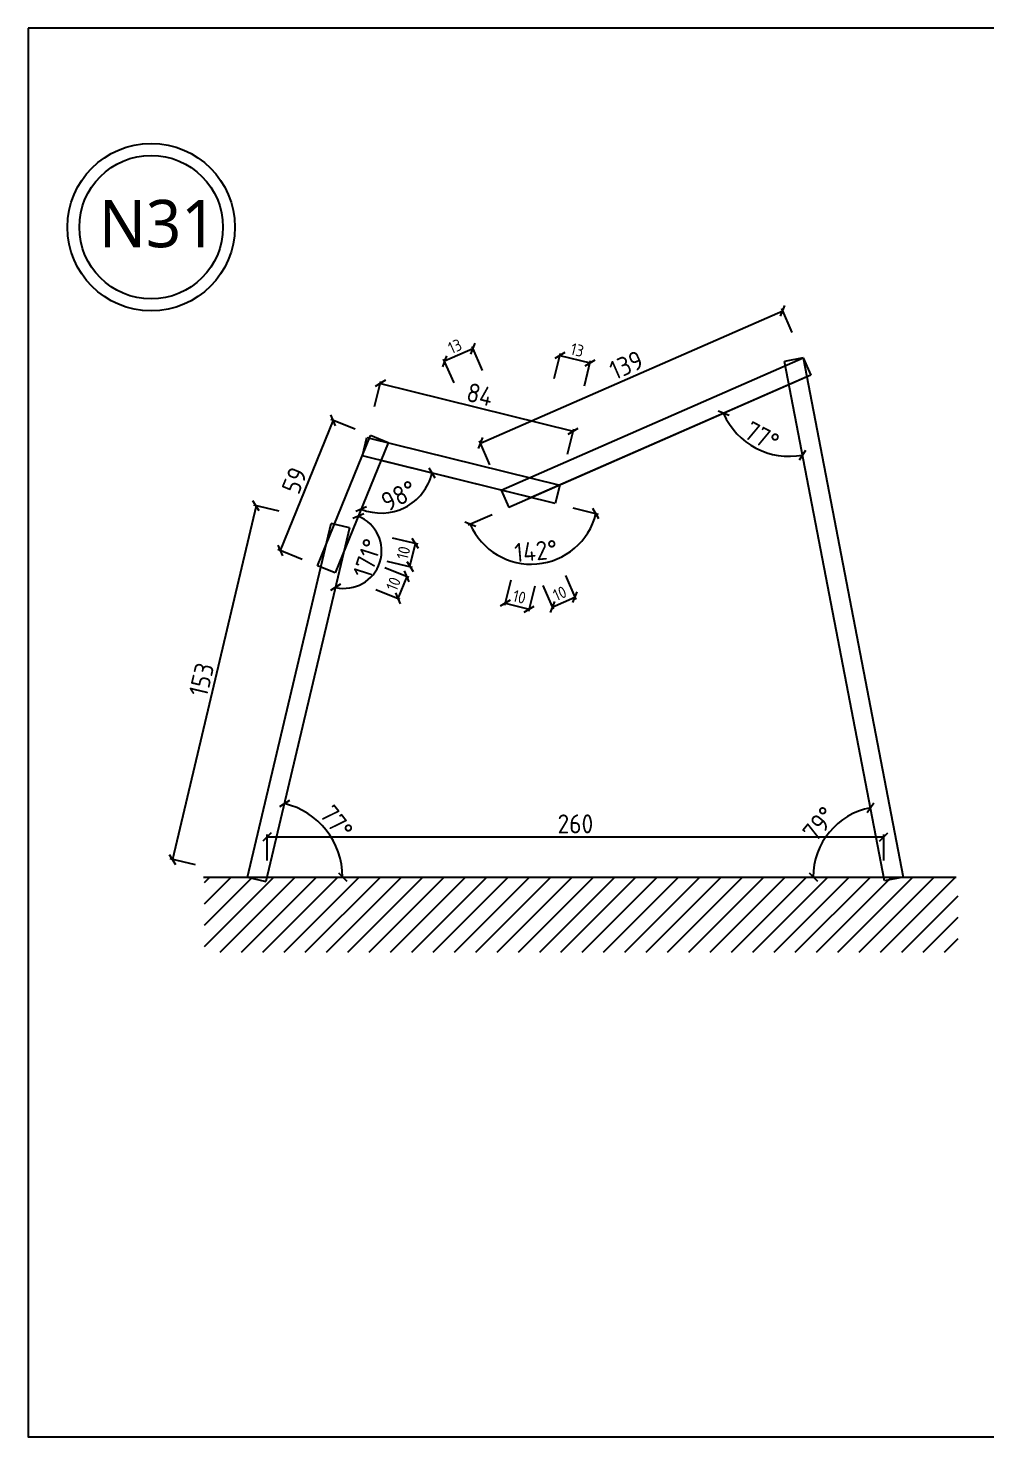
# Model space of a CAD drawing. Header units: centimetres. Extents: x -6116 to 16873, y -2889 to 4505.
# Drawn here: x 14484 to 14887, y -1695 to -1101 of the extents above; entities that cross this region are included whole.
import ezdxf

# ---------------------------------------------------------------- set-up
doc = ezdxf.new("R2010")
doc.units = ezdxf.units.CM
for name, color, linetype in [('5', 5, 'Continuous'), ('D_wood木做櫃', 30, 'Continuous'), ('frame圖框', 34, 'Continuous'), ('hatch填實', 8, 'Continuous'), ('planting植栽', 95, 'Continuous'), ('section剖面線', 1, 'Continuous')]:
    doc.layers.add(name, color=color, linetype=linetype)
doc.styles.get("Standard").update_dxf_attribs({"font": 'ISOCP.SHX', "bigfont": 'CHINESET.SHX'})
doc.dimstyles.new('AM_ISO', dxfattribs={"dimtxt": 3.5, "dimasz": 3.5, "dimexe": 1, "dimexo": 1, "dimgap": 1.5, "dimtad": 1, "dimdec": 0, "dimdsep": 46, "dimtxsty": 'Standard', "dimcen": 0, "dimclrd": 256, "dimclre": 256, "dimclrt": 2, "dimadec": 0, "dimazin": 2, "dimtp": 0.1, "dimtm": 0.1, "dimtfac": 0.71, "dimtdec": 0, "dimtmove": 0, "dimatfit": 3, "dimfxl": 1, "dimlwd": -1, "dimlwe": -1, "dimarcsym": 1})
doc.dimstyles.new('小', dxfattribs={"dimtxt": 5, "dimasz": 3.5, "dimexe": 1, "dimexo": 1, "dimgap": 1.5, "dimtad": 1, "dimdec": 0, "dimdsep": 46, "dimtxsty": 'Standard', "dimblk": 'OBLIQUE', "dimcen": 0, "dimclrd": 256, "dimclre": 256, "dimclrt": 256, "dimadec": 0, "dimazin": 2, "dimtp": 0.1, "dimtm": 0.1, "dimtfac": 0.71, "dimtdec": 0, "dimtmove": 0, "dimatfit": 3, "dimldrblk": 'ARCHTICK', "dimfxl": 10, "dimfxlon": 1, "dimlwd": -1, "dimlwe": -1, "dimarcsym": 1})

# ---------------------------------------------------------------- blocks, each defined once
blk = doc.blocks.new('_Oblique')
at = {"color": 0, "linetype": 'ByBlock', "lineweight": -2}
blk.add_line((-0.5, -0.5), (0.5, 0.5), dxfattribs=at)
blk = doc.blocks.new('*D1289')
at = {"layer": 'DEFPOINTS', "color": 0, "transparency": 16777216}
for p in [(14627.92, -1272.79), (14589.75, -1321.27), (14605.59, -1327.71)]:
    blk.add_point(p, dxfattribs=at)
at = {"layer": 'hatch填實', "linetype": 'ByBlock', "transparency": 16777216}
for p, q in [((14612.09, -1266.35), (14589.75, -1321.27)), ((14621.36, -1270.12), (14611.17, -1265.97)), ((14599.02, -1325.03), (14588.83, -1320.89))]:
    blk.add_line(p, q, dxfattribs=at)
at = {"layer": 'hatch填實', "transparency": 16777216, "xscale": 3.5, "yscale": 3.5, "zscale": 3.5}
for p, rotation in [((14612.09, -1266.35), 67.86476304343715), ((14589.75, -1321.27), 247.8647630434371)]:
    blk.add_blockref('_Oblique', p, dxfattribs=dict(at, rotation=rotation))
at = {"layer": 'hatch填實', "transparency": 16777216, "insert": (14595.83, -1291.73), "char_height": 8, "attachment_point": 5, "rotation": 67.86476}
blk.add_mtext('59', dxfattribs=at)
blk = doc.blocks.new('_ArchTick')
at = {"color": 0, "linetype": 'ByBlock', "const_width": 0.15}
blk.add_lwpolyline([(-0.5, -0.5), (0.5, 0.5)], dxfattribs=at)
blk = doc.blocks.new('*D1290')
at = {"layer": 'DEFPOINTS', "color": 0, "transparency": 16777216}
for p in [(14611.28, -1309.88), (14544.36, -1451.5), (14576.02, -1458.99)]:
    blk.add_point(p, dxfattribs=at)
at = {"layer": 'hatch填實', "linetype": 'ByBlock', "transparency": 16777216}
for p, q in [((14579.62, -1302.4), (14544.36, -1451.5)), ((14589.35, -1304.7), (14578.65, -1302.17)), ((14554.09, -1453.8), (14543.38, -1451.27))]:
    blk.add_line(p, q, dxfattribs=at)
at = {"layer": 'hatch填實', "transparency": 16777216, "xscale": 3.5, "yscale": 3.5, "zscale": 3.5}
for p, rotation in [((14579.62, -1302.4), 76.69459875045237), ((14544.36, -1451.5), 256.6945987504524)]:
    blk.add_blockref('_Oblique', p, dxfattribs=dict(at, rotation=rotation))
at = {"layer": 'hatch填實', "transparency": 16777216, "insert": (14556.64, -1375.68), "char_height": 8, "attachment_point": 5, "rotation": 76.6946}
blk.add_mtext('153', dxfattribs=at)
blk = doc.blocks.new('*D1291')
at = {"layer": 'DEFPOINTS', "color": 0, "transparency": 16777216}
for p in [(14713.31, -1270.92), (14626.37, -1273.58), (14707.66, -1293.72)]:
    blk.add_point(p, dxfattribs=at)
at = {"layer": 'hatch填實', "linetype": 'ByBlock', "transparency": 16777216}
for p, q in [((14629.61, -1260.49), (14632.26, -1249.81)), ((14632.02, -1250.78), (14713.31, -1270.92)), ((14710.9, -1280.63), (14713.55, -1269.95))]:
    blk.add_line(p, q, dxfattribs=at)
at = {"layer": 'hatch填實', "transparency": 16777216, "xscale": 3.5, "yscale": 3.5, "zscale": 3.5}
for p, rotation in [((14632.02, -1250.78), 166.0850422627964), ((14713.31, -1270.92), 346.0850422627964)]:
    blk.add_blockref('_Oblique', p, dxfattribs=dict(at, rotation=rotation))
at = {"layer": 'hatch填實', "transparency": 16777216, "insert": (14673.98, -1255.51), "char_height": 8, "attachment_point": 5, "rotation": 346.08504}
blk.add_mtext('84', dxfattribs=at)
blk = doc.blocks.new('*D1292')
at = {"layer": 'DEFPOINTS', "color": 0, "transparency": 16777216}
for p in [(14801.61, -1220.2), (14810.3, -1240.04), (14682.9, -1295.83)]:
    blk.add_point(p, dxfattribs=at)
at = {"layer": 'hatch填實', "linetype": 'ByBlock', "transparency": 16777216}
for p, q in [((14674.21, -1275.99), (14801.61, -1220.2)), ((14805.62, -1229.36), (14801.21, -1219.28)), ((14678.22, -1285.15), (14673.81, -1275.07))]:
    blk.add_line(p, q, dxfattribs=at)
at = {"layer": 'hatch填實', "transparency": 16777216, "xscale": 3.5, "yscale": 3.5, "zscale": 3.5}
for p, rotation in [((14801.61, -1220.2), 23.65122334571847), ((14674.21, -1275.99), 203.6512233457185)]:
    blk.add_blockref('_Oblique', p, dxfattribs=dict(at, rotation=rotation))
at = {"layer": 'hatch填實', "transparency": 16777216, "insert": (14735.7, -1243.06), "char_height": 8, "attachment_point": 5, "rotation": 23.65122}
blk.add_mtext('139', dxfattribs=at)
blk = doc.blocks.new('*D1307')
at = {"layer": 'DEFPOINTS', "color": 0, "transparency": 16777216}
for p in [(14844.24, -1442.04), (14584.24, -1458.99), (14844.24, -1458.99)]:
    blk.add_point(p, dxfattribs=at)
at = {"layer": 'hatch填實', "linetype": 'ByBlock', "transparency": 16777216}
for p, q in [((14584.24, -1452.04), (14584.24, -1441.04)), ((14584.24, -1442.04), (14844.24, -1442.04)), ((14844.24, -1452.04), (14844.24, -1441.04))]:
    blk.add_line(p, q, dxfattribs=at)
at = {"layer": 'hatch填實', "transparency": 16777216, "xscale": 3.5, "yscale": 3.5, "zscale": 3.5, "rotation": 180}
blk.add_blockref('_Oblique', (14584.24, -1442.04), dxfattribs=at)
at = {"layer": 'hatch填實', "transparency": 16777216, "xscale": 3.5, "yscale": 3.5, "zscale": 3.5}
blk.add_blockref('_Oblique', (14844.24, -1442.04), dxfattribs=at)
at = {"layer": 'hatch填實', "transparency": 16777216, "insert": (14714.24, -1436.54), "char_height": 8, "attachment_point": 5}
blk.add_mtext('260', dxfattribs=at)
blk = doc.blocks.new('*D1323')
at = {"layer": 'DEFPOINTS', "color": 0, "transparency": 16777216}
for p in [(14619.07, -1311.73), (14612.96, -1445.25), (14557.48, -1458.99), (14583.81, -1460.83), (14874.78, -1458.99)]:
    blk.add_point(p, dxfattribs=at)
at = {"layer": 'hatch填實', "linetype": 'ByBlock', "transparency": 16777216}
blk.add_arc((14584.24, -1458.99), 31.84, 360, 76.69414, dxfattribs=at)
at = {"layer": 'hatch填實', "transparency": 16777216, "xscale": 3.5, "yscale": 3.5, "zscale": 3.5}
for p, rotation in [((14591.57, -1428), 166.6941387235353), ((14616.08, -1458.99), 269.9999999999998)]:
    blk.add_blockref('_Oblique', p, dxfattribs=dict(at, rotation=rotation))
at = {"layer": 'hatch填實', "transparency": 16777216, "insert": (14613.53, -1435.82), "char_height": 8, "attachment_point": 5, "rotation": 308.34707}
blk.add_mtext('77°', dxfattribs=at)
blk = doc.blocks.new('*D1324')
at = {"layer": 'DEFPOINTS', "color": 0, "transparency": 16777216}
for p in [(14802.44, -1241.55), (14826.22, -1435.29), (14557.48, -1458.99), (14844.53, -1460.5), (14874.78, -1458.99)]:
    blk.add_point(p, dxfattribs=at)
at = {"layer": 'hatch填實', "linetype": 'ByBlock', "transparency": 16777216}
blk.add_arc((14844.24, -1458.99), 29.77, 100.88133, 180, dxfattribs=at)
at = {"layer": 'hatch填實', "transparency": 16777216, "xscale": 3.5, "yscale": 3.5, "zscale": 3.5}
for p, rotation in [((14838.62, -1429.75), 10.88133384302297), ((14814.47, -1458.99), 270.0000000000003)]:
    blk.add_blockref('_Oblique', p, dxfattribs=dict(at, rotation=rotation))
at = {"layer": 'hatch填實', "transparency": 16777216, "insert": (14817.05, -1436.53), "char_height": 8, "attachment_point": 5, "rotation": 50.44067}
blk.add_mtext('79°', dxfattribs=at)
blk = doc.blocks.new('*D1325')
at = {"layer": 'DEFPOINTS', "color": 0, "transparency": 16777216}
for p in [(14802.44, -1241.55), (14813.51, -1247.37), (14784.71, -1274.28), (14686.11, -1303.16), (14844.53, -1460.5)]:
    blk.add_point(p, dxfattribs=at)
at = {"layer": 'hatch填實', "linetype": 'ByBlock', "transparency": 16777216}
blk.add_arc((14804.33, -1251.39), 30.16, 203.65122, 280.88133, dxfattribs=at)
at = {"layer": 'hatch填實', "transparency": 16777216, "xscale": 3.5, "yscale": 3.5, "zscale": 3.5}
for p, rotation in [((14776.71, -1263.48), 113.6512233457205), ((14810.03, -1281), 10.88133384302329)]:
    blk.add_blockref('_Oblique', p, dxfattribs=dict(at, rotation=rotation))
at = {"layer": 'hatch填實', "transparency": 16777216, "insert": (14792.86, -1273.21), "char_height": 8, "attachment_point": 5, "rotation": 332.26628}
blk.add_mtext('77°', dxfattribs=at)
blk = doc.blocks.new('*D1326')
at = {"layer": 'DEFPOINTS', "color": 0, "transparency": 16777216}
for p in [(14813.51, -1247.37), (14624.44, -1281.35), (14686.11, -1303.16), (14705.73, -1301.49), (14686.56, -1325.54)]:
    blk.add_point(p, dxfattribs=at)
at = {"layer": 'hatch填實', "linetype": 'ByBlock', "transparency": 16777216}
for p, q in [((14679.1, -1306.23), (14669.02, -1310.65)), ((14713.16, -1303.33), (14723.84, -1305.98))]:
    blk.add_line(p, q, dxfattribs=at)
blk.add_arc((14695.64, -1298.99), 28.06, 203.65122, 346.08504, dxfattribs=at)
at = {"layer": 'hatch填實', "transparency": 16777216, "xscale": 3.5, "yscale": 3.5, "zscale": 3.5}
for p, rotation in [((14722.87, -1305.74), 76.08504226278764), ((14669.94, -1310.25), 113.6512233457203)]:
    blk.add_blockref('_Oblique', p, dxfattribs=dict(at, rotation=rotation))
at = {"layer": 'hatch填實', "transparency": 16777216, "insert": (14697.55, -1321.46), "char_height": 8, "attachment_point": 5, "rotation": 4.86813}
blk.add_mtext('142°', dxfattribs=at)
blk = doc.blocks.new('*D1327')
at = {"layer": 'DEFPOINTS', "color": 0, "transparency": 16777216}
for p in [(14635.34, -1275.8), (14624.44, -1281.35), (14636.37, -1305.11), (14705.73, -1301.49), (14613, -1330.72)]:
    blk.add_point(p, dxfattribs=at)
at = {"layer": 'hatch填實', "linetype": 'ByBlock', "transparency": 16777216}
blk.add_arc((14632.29, -1283.3), 22.19, 247.86218, 346.08504, dxfattribs=at)
at = {"layer": 'hatch填實', "transparency": 16777216, "xscale": 3.5, "yscale": 3.5, "zscale": 3.5}
for p, rotation in [((14653.83, -1288.63), 76.08504226278731), ((14623.93, -1303.85), 157.8621791684673)]:
    blk.add_blockref('_Oblique', p, dxfattribs=dict(at, rotation=rotation))
at = {"layer": 'hatch填實', "transparency": 16777216, "insert": (14639.86, -1298.17), "char_height": 8, "attachment_point": 5, "rotation": 26.97361}
blk.add_mtext('98°', dxfattribs=at)
blk = doc.blocks.new('*D1328')
at = {"layer": 'DEFPOINTS', "color": 0, "transparency": 16777216}
for p in [(14635.34, -1275.8), (14619.07, -1311.73), (14613, -1330.72), (14627.68, -1332.85), (14583.81, -1460.83)]:
    blk.add_point(p, dxfattribs=at)
at = {"layer": 'hatch填實', "linetype": 'ByBlock', "transparency": 16777216}
blk.add_arc((14616.77, -1321.45), 15.78, 256.69414, 67.86218, dxfattribs=at)
at = {"layer": 'hatch填實', "transparency": 16777216, "xscale": 3.5, "yscale": 3.5, "zscale": 3.5}
for p, rotation in [((14622.72, -1306.83), 157.8621791684663), ((14613.14, -1336.81), 166.694138723535)]:
    blk.add_blockref('_Oblique', p, dxfattribs=dict(at, rotation=rotation))
at = {"layer": 'hatch填實', "transparency": 16777216, "insert": (14626.57, -1324.58), "char_height": 8, "attachment_point": 5, "rotation": 72.27816}
blk.add_mtext('171°', dxfattribs=at)
blk = doc.blocks.new('*D1345')
at = {"layer": 'DEFPOINTS', "color": 0, "transparency": 16777216}
for p in [(14619.07, -1311.73), (14646.79, -1318.28), (14616.77, -1321.46)]:
    blk.add_point(p, dxfattribs=at)
at = {"layer": 'section剖面線', "linetype": 'ByBlock', "transparency": 16777216}
for p, q in [((14637.06, -1315.98), (14647.77, -1318.51)), ((14644.49, -1328.02), (14646.79, -1318.28)), ((14634.76, -1325.71), (14645.47, -1328.25))]:
    blk.add_line(p, q, dxfattribs=at)
at = {"layer": 'section剖面線', "transparency": 16777216, "xscale": 3.5, "yscale": 3.5, "zscale": 3.5}
for p, rotation in [((14646.79, -1318.28), 76.6925450262044), ((14644.49, -1328.02), 256.6925450262044)]:
    blk.add_blockref('_Oblique', p, dxfattribs=dict(at, rotation=rotation))
at = {"layer": 'section剖面線', "transparency": 16777216, "insert": (14641.75, -1322.23), "char_height": 5, "attachment_point": 5, "rotation": 76.69255}
blk.add_mtext('10', dxfattribs=at)
blk = doc.blocks.new('*D1278')
at = {"layer": 'DEFPOINTS', "color": 0, "transparency": 16777216}
for p in [(14616.77, -1321.46), (14613, -1330.72), (14639.37, -1341.45)]:
    blk.add_point(p, dxfattribs=at)
at = {"layer": 'section剖面線', "linetype": 'ByBlock', "transparency": 16777216}
for p, q in [((14633.88, -1328.42), (14644.06, -1332.57)), ((14643.14, -1332.19), (14639.37, -1341.45)), ((14630.11, -1337.68), (14640.29, -1341.83))]:
    blk.add_line(p, q, dxfattribs=at)
at = {"layer": 'section剖面線', "transparency": 16777216, "xscale": 3.5, "yscale": 3.5, "zscale": 3.5}
for p, rotation in [((14643.14, -1332.19), 67.85153398597613), ((14639.37, -1341.45), 247.8515339859762)]:
    blk.add_blockref('_Oblique', p, dxfattribs=dict(at, rotation=rotation))
at = {"layer": 'section剖面線', "transparency": 16777216, "insert": (14637.55, -1335.32), "char_height": 5, "attachment_point": 5, "rotation": 67.85153}
blk.add_mtext('10', dxfattribs=at)
blk = doc.blocks.new('*D1346')
at = {"layer": 'DEFPOINTS', "color": 0, "transparency": 16777216}
for p in [(14695.64, -1298.99), (14705.73, -1301.49), (14694.71, -1345.98)]:
    blk.add_point(p, dxfattribs=at)
at = {"layer": 'section剖面線', "linetype": 'ByBlock', "transparency": 16777216}
for p, q in [((14687.02, -1333.77), (14684.38, -1344.45)), ((14697.12, -1336.27), (14694.47, -1346.95)), ((14684.62, -1343.47), (14694.71, -1345.98))]:
    blk.add_line(p, q, dxfattribs=at)
at = {"layer": 'section剖面線', "transparency": 16777216, "xscale": 3.5, "yscale": 3.5, "zscale": 3.5}
for p, rotation in [((14684.62, -1343.47), 166.0850422627955), ((14694.71, -1345.98), 346.0850422627955)]:
    blk.add_blockref('_Oblique', p, dxfattribs=dict(at, rotation=rotation))
at = {"layer": 'section剖面線', "transparency": 16777216, "insert": (14690.63, -1340.84), "char_height": 5, "attachment_point": 5, "rotation": 346.08504}
blk.add_mtext('10', dxfattribs=at)
blk = doc.blocks.new('*D1347')
at = {"layer": 'DEFPOINTS', "color": 0, "transparency": 16777216}
for p in [(14695.65, -1298.99), (14686.11, -1303.16), (14714.02, -1340.95)]:
    blk.add_point(p, dxfattribs=at)
at = {"layer": 'section剖面線', "linetype": 'ByBlock', "transparency": 16777216}
for p, q in [((14700.48, -1335.96), (14704.89, -1346.04)), ((14710.01, -1331.79), (14714.42, -1341.86)), ((14704.49, -1345.12), (14714.02, -1340.95))]:
    blk.add_line(p, q, dxfattribs=at)
at = {"layer": 'section剖面線', "transparency": 16777216, "xscale": 3.5, "yscale": 3.5, "zscale": 3.5}
for p, rotation in [((14714.02, -1340.95), 23.6512233457198), ((14704.49, -1345.12), 203.6512233457198)]:
    blk.add_blockref('_Oblique', p, dxfattribs=dict(at, rotation=rotation))
at = {"layer": 'section剖面線', "transparency": 16777216, "insert": (14707.65, -1339.37), "char_height": 5, "attachment_point": 5, "rotation": 23.65122}
blk.add_mtext('10', dxfattribs=at)
blk = doc.blocks.new('*D1348')
at = {"layer": 'DEFPOINTS', "color": 0, "transparency": 16777216}
for p in [(14659.05, -1241.45), (14694.92, -1290.57), (14682.9, -1295.84)]:
    blk.add_point(p, dxfattribs=at)
at = {"layer": 'section剖面線', "linetype": 'ByBlock', "transparency": 16777216}
for p, q in [((14675.09, -1245.33), (14670.67, -1235.26)), ((14663.07, -1250.6), (14658.65, -1240.53)), ((14671.07, -1236.18), (14659.05, -1241.45))]:
    blk.add_line(p, q, dxfattribs=at)
at = {"layer": 'section剖面線', "transparency": 16777216, "xscale": 3.5, "yscale": 3.5, "zscale": 3.5}
for p, rotation in [((14671.07, -1236.18), 23.67758632404711), ((14659.05, -1241.45), 203.6775863240471)]:
    blk.add_blockref('_Oblique', p, dxfattribs=dict(at, rotation=rotation))
at = {"layer": 'section剖面線', "transparency": 16777216, "insert": (14663.46, -1235.15), "char_height": 5, "attachment_point": 5, "rotation": 23.67759}
blk.add_mtext('13', dxfattribs=at)
blk = doc.blocks.new('*D1279')
at = {"layer": 'DEFPOINTS', "color": 0, "transparency": 16777216}
for p in [(14720.43, -1242.17), (14694.92, -1290.57), (14707.66, -1293.72)]:
    blk.add_point(p, dxfattribs=at)
at = {"layer": 'section剖面線', "linetype": 'ByBlock', "transparency": 16777216}
for p, q in [((14705.29, -1248.72), (14707.93, -1238.05)), ((14707.69, -1239.02), (14720.43, -1242.17)), ((14718.02, -1251.88), (14720.67, -1241.2))]:
    blk.add_line(p, q, dxfattribs=at)
at = {"layer": 'section剖面線', "transparency": 16777216, "xscale": 3.5, "yscale": 3.5, "zscale": 3.5}
for p, rotation in [((14707.69, -1239.02), 166.0850422628517), ((14720.43, -1242.17), 346.0850422628517)]:
    blk.add_blockref('_Oblique', p, dxfattribs=dict(at, rotation=rotation))
at = {"layer": 'section剖面線', "transparency": 16777216, "insert": (14715.02, -1236.71), "char_height": 5, "attachment_point": 5, "rotation": 346.08504}
blk.add_mtext('13', dxfattribs=at)

msp = doc.modelspace()

# ---------------------------------------------------------------- hatches: boundary and pattern name
at = {"layer": 'planting植栽'}
h = msp.add_hatch(dxfattribs=at)
h.set_pattern_fill('ANSI31', color=256, scale=2)
h.set_pattern_definition([(45, (14211.408, -2041.238), (-4.49013, 4.49013), [])])
h.paths.add_polyline_path([(14557.86134, -1458.98541), (14875.5825, -1458.98541), (14875.5825, -1490.61016), (14557.86134, -1490.61016)])

# ---------------------------------------------------------------- linework, layer by layer
at = {"layer": '5', "linetype": 'ByBlock'}
for radius in [35.27331, 30.27331]:
    msp.add_circle((14535.41099, -1184.92795), radius, dxfattribs=at)
at = {"layer": 'D_wood木做櫃'}
for p, q in [((14682.90188, -1295.83001), (14810.29881, -1240.03597)), ((14810.29881, -1240.03597), (14802.44169, -1241.54635)), ((14810.29881, -1240.03597), (14852.38713, -1458.98682)), ((14810.29881, -1240.03597), (14813.50997, -1247.36813)), ((14813.50997, -1247.36813), (14686.11303, -1303.16217)), ((14844.53097, -1460.49703), (14802.44169, -1241.54635)), ((14811.84728, -1248.09138), (14695.63849, -1298.98553)), ((14804.33339, -1251.38213), (14804.33339, -1251.38706)), ((14605.586, -1327.70558), (14627.92492, -1272.78838)), ((14635.33722, -1275.8039), (14612.99596, -1330.71976)), ((14624.44173, -1281.35132), (14626.36673, -1273.58145)), ((14626.36673, -1273.58145), (14707.65801, -1293.72153)), ((14635.33722, -1275.8039), (14627.92492, -1272.78838)), ((14705.73301, -1301.4914), (14624.44173, -1281.35132)), ((14695.63849, -1298.98553), (14632.28939, -1283.29066)), ((14632.28939, -1283.29066), (14632.28939, -1283.29559)), ((14707.65801, -1293.72153), (14705.73301, -1301.4914)), ((14682.90188, -1295.83001), (14686.11303, -1303.16217)), ((14576.02, -1458.98682), (14611.28109, -1309.8847)), ((14619.06753, -1311.72611), (14583.80523, -1460.82802)), ((14619.0678, -1311.72617), (14611.28109, -1309.8847)), ((14616.76604, -1321.45273), (14616.76604, -1321.45766)), ((14612.9981, -1330.72063), (14605.586, -1327.70558)), ((14576.02, -1458.98682), (14583.80523, -1460.82802)), ((14852.38713, -1458.98682), (14844.53097, -1460.49703))]:
    msp.add_line(p, q, dxfattribs=at)
at = {"layer": 'frame圖框'}
msp.add_lwpolyline([(14483.56893, -1101.01064), (14483.56893, -1695.01064), (15323.56893, -1695.01064), (15323.56893, -1101.01064)], close=True, dxfattribs=at)
at = {"layer": 'hatch填實'}
msp.add_line((14557.47799, -1458.98682), (14874.78465, -1458.98682), dxfattribs=at)

# ---------------------------------------------------------------- texts
at = {"layer": '5', "linetype": 'ByBlock', "insert": (14513.38888, -1173.40092), "char_height": 20, "attachment_point": 1}
msp.add_mtext('{\\fMicrosoft JhengHei|b0|i0|c136|p34;N31}', dxfattribs=at)

# ---------------------------------------------------------------- dimensions: what is measured, and where the dimension line sits
at = {"layer": 'hatch填實'}
for p1, p2, distance, picture, middle in [((14682.90188, -1295.83001), (14810.29881, -1240.03597), 21.65917, '*D1292', (14735.70495, -1243.05506)), ((14626.36673, -1273.58145), (14707.65801, -1293.72153), 23.48855, '*D1291', (14673.98358, -1255.51364)), ((14627.92492, -1272.78838), (14605.586, -1327.70558), -17.09081, '*D1289', (14595.82965, -1291.7349)), ((14611.28109, -1309.8847), (14576.02, -1458.98682), -32.5359, '*D1290', (14556.63563, -1375.68212))]:
    dim = msp.add_aligned_dim(p1=p1, p2=p2, distance=distance, dimstyle='AM_ISO', override={"dimtxt": 8, "dimblk": 'Oblique', "dimclrt": 256, "dimldrblk": 'ArchTick', "dimfxl": 10, "dimfxlon": 1}, dxfattribs=at)
    dim.commit()
    dim.dimension.update_dxf_attribs({"geometry": picture, "text_midpoint": middle})
for base, line1, line2, picture, middle in [((14826.22074, -1435.29304), ((14557.47799, -1458.98682), (14874.78465, -1458.98682)), ((14844.53097, -1460.49703), (14802.44169, -1241.54635)), '*D1324', (14817.05053, -1436.52567)), ((14686.56434, -1325.53797), ((14705.73301, -1301.4914), (14624.44173, -1281.35132)), ((14813.50997, -1247.36813), (14686.11303, -1303.16217)), '*D1326', (14697.55254, -1321.4638)), ((14784.7069, -1274.2813), ((14844.53097, -1460.49703), (14802.44169, -1241.54635)), ((14813.50997, -1247.36813), (14686.11303, -1303.16217)), '*D1325', (14792.8597, -1273.21)), ((14627.68396, -1332.84792), ((14619.06753, -1311.72611), (14583.80523, -1460.82802)), ((14635.33722, -1275.8039), (14612.99596, -1330.71976)), '*D1328', (14626.56516, -1324.57641)), ((14636.37256, -1305.1072), ((14705.73301, -1301.4914), (14624.44173, -1281.35132)), ((14635.33722, -1275.8039), (14612.99596, -1330.71976)), '*D1327', (14639.85987, -1298.17043)), ((14612.96449, -1445.24642), ((14557.47799, -1458.98682), (14874.78465, -1458.98682)), ((14619.06753, -1311.72611), (14583.80523, -1460.82802)), '*D1323', (14613.52607, -1435.81952))]:
    dim = msp.add_angular_dim_2l(base=base, line1=line1, line2=line2, dimstyle='AM_ISO', override={"dimtxt": 8, "dimblk": 'Oblique', "dimclrt": 256, "dimldrblk": 'ArchTick', "dimfxl": 10, "dimfxlon": 1}, dxfattribs=at)
    dim.commit()
    dim.dimension.update_dxf_attribs({"geometry": picture, "text_midpoint": middle})
dim = msp.add_linear_dim(base=(14844.24067, -1442.0374), p1=(14584.24067, -1458.98682), p2=(14844.24067, -1458.98682), dimstyle='AM_ISO', override={"dimtxt": 8, "dimblk": 'Oblique', "dimclrt": 256, "dimldrblk": 'ArchTick', "dimfxl": 10, "dimfxlon": 1}, dxfattribs=at)
dim.commit()
dim.dimension.update_dxf_attribs({"geometry": '*D1307', "text_midpoint": (14714.24067, -1436.53661)})
at = {"layer": 'section剖面線'}
for p1, p2, distance, picture, middle in [((14694.9214, -1290.56601), (14682.9043, -1295.83554), -59.38868, '*D1348', (14663.45662, -1235.14817)), ((14694.9214, -1290.56601), (14707.65801, -1293.72153), 53.10669, '*D1279', (14715.0228, -1236.71294)), ((14695.63849, -1298.98553), (14705.73416, -1301.48675), -45.83408, '*D1346', (14690.626, -1340.84255)), ((14686.11303, -1303.16217), (14695.64568, -1298.98731), -45.80889, '*D1347', (14707.65175, -1339.37187)), ((14616.76604, -1321.45766), (14619.0678, -1311.72617), -28.49192, '*D1345', (14641.75121, -1322.22938)), ((14616.76604, -1321.45766), (14612.99596, -1330.71976), 28.47302, '*D1278', (14637.54816, -1335.31523))]:
    dim = msp.add_aligned_dim(p1=p1, p2=p2, distance=distance, dimstyle='小', dxfattribs=at)
    dim.commit()
    dim.dimension.update_dxf_attribs({"geometry": picture, "text_midpoint": middle})

doc.saveas('drawing.dxf')
